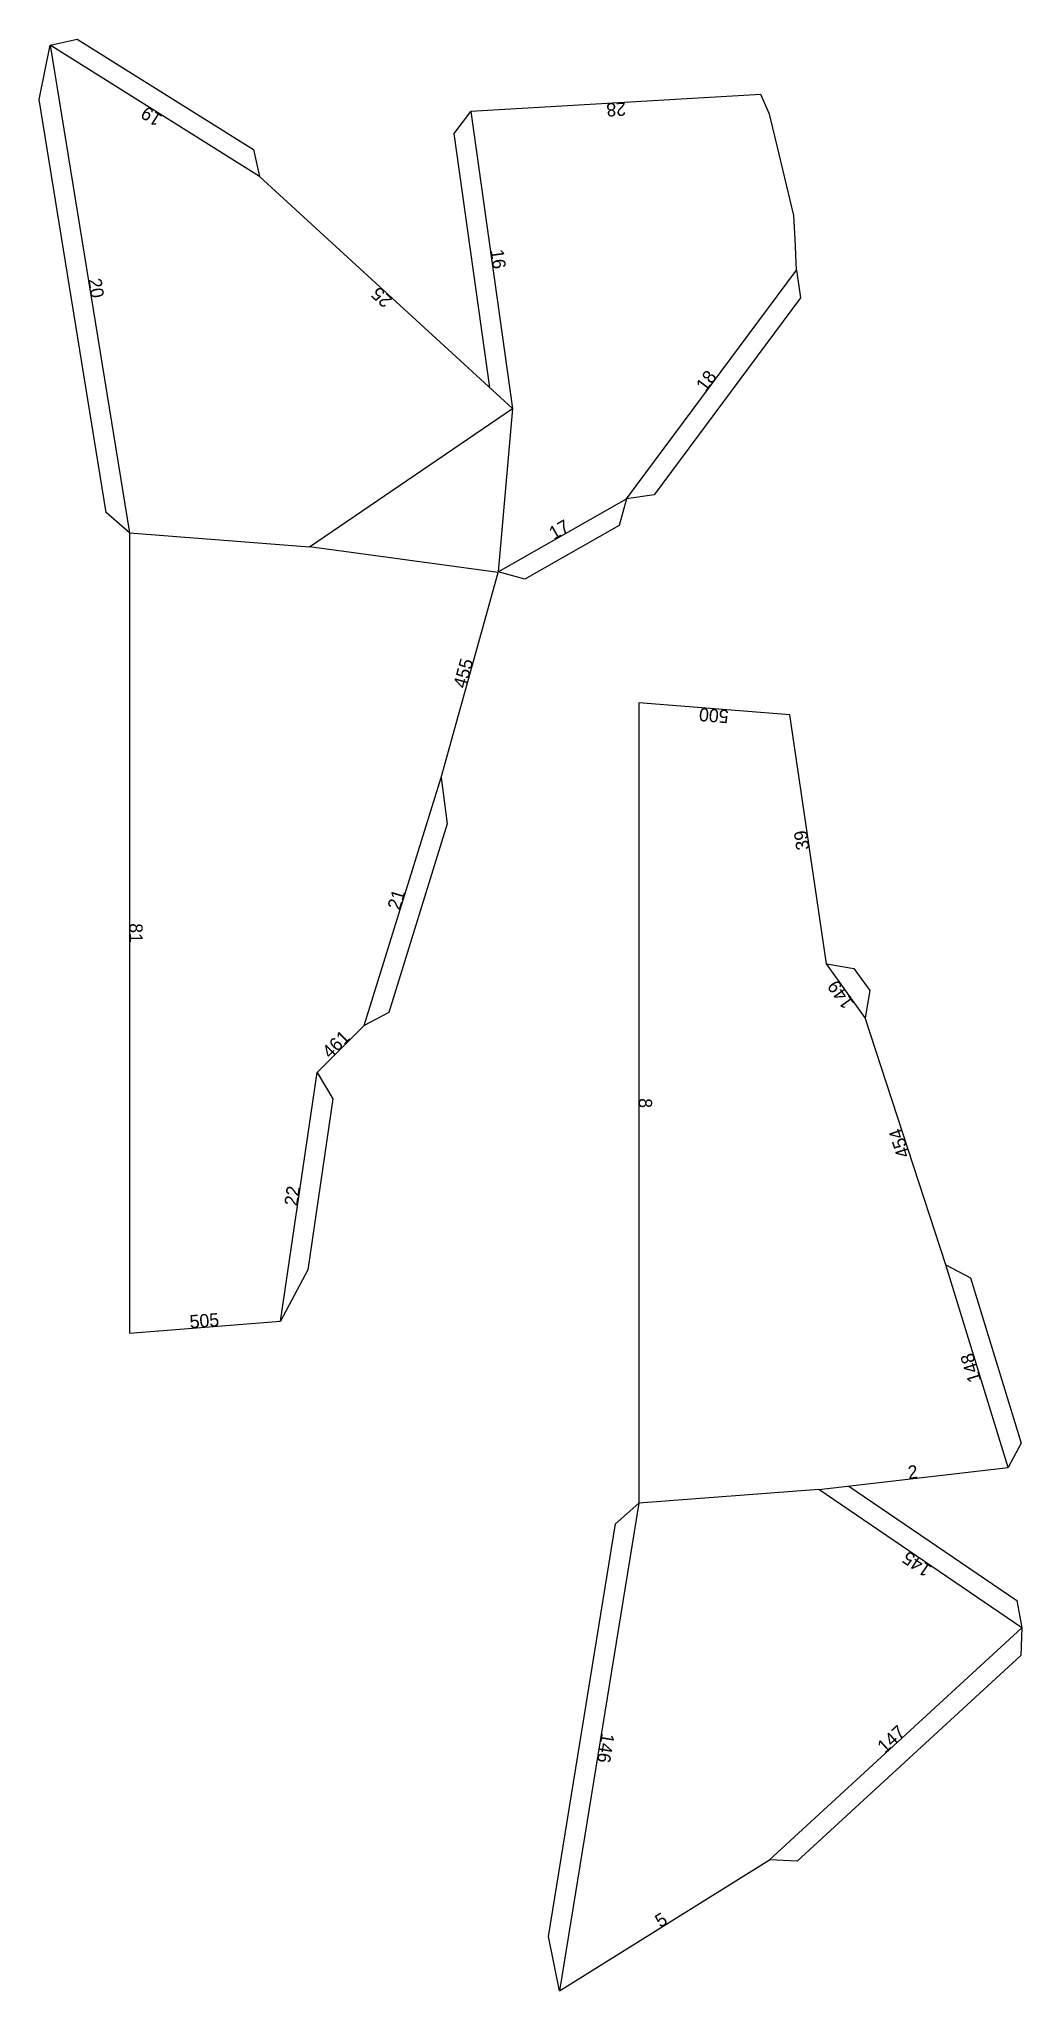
# Model space of a CAD drawing. Extents: x 926 to 1176, y 66 to 562.
import ezdxf
from ezdxf.enums import TextEntityAlignment as Align

# ---------------------------------------------------------------- set-up
doc = ezdxf.new("R2010")
doc.units = 0

msp = doc.modelspace()

# ---------------------------------------------------------------- linework, layer by layer
at = {"layer": 'CutLine', "color": 8, "linetype": 'CONTINUOUS'}
for p, q in [((929.082941, 560.757861), (935.974703, 562.340145)), ((935.974703, 562.340145), (980.820258, 534.241826)), ((926.265993, 546.931357), (929.082941, 560.757861)), ((943.35338, 441.869054), (926.265993, 546.931357)), ((1109.921822, 548.262202), (1036.190236, 543.917779)), ((1112.186455, 543.251554), (1109.921822, 548.262202)), ((1031.931067, 538.273359), (1036.190236, 543.917779)), ((1113.699152, 536.969803), (1112.186455, 543.251554)), ((1040.97077, 473.645682), (1031.931067, 538.273359)), ((1118.395928, 517.465547), (1113.699152, 536.969803)), ((980.820258, 534.241826), (982.402543, 527.350065)), ((1046.762246, 468.335165), (982.402543, 527.350065)), ((1118.668648, 511.443906), (1118.395928, 517.465547)), ((1119.029355, 503.478779), (1118.668648, 511.443906)), ((1119.029355, 503.478779), (1120.058484, 496.483002)), ((1120.058484, 496.483002), (1082.784537, 446.351015)), ((1075.788761, 445.321886), (1073.90783, 438.505575)), ((1082.784537, 446.351015), (1075.788761, 445.321886)), ((949.267895, 436.650079), (943.35338, 441.869054)), ((1073.90783, 438.505575), (1049.939728, 424.904516)), ((949.267895, 436.650079), (949.267895, 232.988035)), ((1028.580895, 374.426619), (1043.098492, 426.602725)), ((1049.939728, 424.904516), (1043.123417, 426.785447)), ((1117.337393, 390.320887), (1078.928144, 393.37478)), ((1078.928144, 393.37478), (1078.928144, 189.712736)), ((1126.675857, 326.987001), (1117.337393, 390.320887)), ((1028.580895, 374.426619), (1030.166464, 362.661645)), ((1030.166464, 362.661645), (1015.255083, 314.591009)), ((1126.675857, 326.987001), (1133.651329, 325.82821)), ((1133.651329, 325.82821), (1137.670425, 320.207757)), ((1137.670425, 320.207757), (1136.511634, 313.232285)), ((1015.255083, 314.591009), (1008.99821, 311.296842)), ((1157.06934, 250.413251), (1136.511634, 313.232285)), ((997.008137, 299.373216), (1008.99821, 311.296842)), ((997.008137, 299.373216), (1001.075112, 292.673684)), ((1001.075112, 292.673684), (994.655494, 249.098511)), ((994.655494, 249.098511), (987.677442, 236.038185)), ((1157.06934, 250.413251), (1163.314609, 247.097138)), ((1163.314609, 247.097138), (1176.195709, 205.050525)), ((949.267895, 232.988035), (987.677442, 236.038185)), ((1176.195709, 205.050525), (1172.879596, 198.805255)), ((1124.749352, 193.208666), (1172.879596, 198.805255)), ((1132.336995, 194.090957), (1175.10226, 164.969397)), ((1073.014405, 184.492882), (1078.928144, 189.712736)), ((1055.942642, 79.428039), (1073.014405, 184.492882)), ((1175.10226, 164.969397), (1176.42077, 158.022345)), ((1176.42077, 158.022345), (1176.122847, 150.957556)), ((1176.122847, 150.957556), (1119.193734, 98.635581)), ((1058.761647, 65.601954), (1112.128945, 98.933504)), ((1119.193734, 98.635581), (1112.128945, 98.933504)), ((1058.761647, 65.601954), (1055.942642, 79.428039))]:
    msp.add_line(p, q, dxfattribs=at)
at = {"layer": 'MountainLine', "color": 5, "linetype": 'CONTINUOUS'}
for p, q in [((1075.788761, 445.321886), (1119.029355, 503.478779)), ((1043.123417, 426.785447), (1075.788761, 445.321886)), ((949.267895, 436.650079), (995.088913, 433.151656)), ((1043.098492, 426.602725), (995.088913, 433.151656)), ((1136.511634, 313.232285), (1126.675857, 326.987001)), ((987.677442, 236.038185), (997.008137, 299.373216)), ((1124.749352, 193.208666), (1078.928144, 189.712736)), ((1112.128945, 98.933504), (1176.42077, 158.022345))]:
    msp.add_line(p, q, dxfattribs=at)
at = {"layer": 'ValleyLine', "color": 1, "linetype": 'CONTINUOUS'}
for p, q in [((982.402543, 527.350065), (929.082941, 560.757861)), ((929.082941, 560.757861), (949.267895, 436.650079)), ((1036.190236, 543.917779), (1046.762246, 468.335165)), ((995.088913, 433.151656), (1046.762246, 468.335165)), ((1046.762246, 468.335165), (1043.123417, 426.785447)), ((1008.99821, 311.296842), (1028.580895, 374.426619)), ((1172.879596, 198.805255), (1157.06934, 250.413251)), ((1078.928144, 189.712736), (1058.761647, 65.601954)), ((1176.42077, 158.022345), (1124.749352, 193.208666))]:
    msp.add_line(p, q, dxfattribs=at)

# ---------------------------------------------------------------- texts
at = {"layer": 'Edge ID'}
for s, rotation, p in [('19', 147.93049, (955.742742, 544.053963)), ('28', 183.372091, (1073.056029, 546.08999)), ('16', -82.037495, (1041.476241, 506.126472)), ('20', -80.76227, (939.175418, 498.70397)), ('25', 137.480602, (1014.582394, 497.842615)), ('18', 53.368598, (1097.409058, 474.400333)), ('17', 29.573393, (1059.456089, 436.053667)), ('455', 74.451186, (1035.839693, 400.514672)), ('500', 175.454014, (1098.132768, 391.847834)), ('39', 98.387719, (1122.006625, 358.653944)), ('21', 72.766252, (1018.789552, 342.861731)), ('81', -90, (949.267895, 334.819057)), ('149', 125.567952, (1131.593746, 320.109643)), ('461', 44.840799, (1003.003173, 305.335029)), ('8', -90, (1078.928144, 291.543758)), ('454', 108.12083, (1146.790487, 281.822768)), ('22', 81.619309, (992.342789, 267.7057)), ('505', 4.540401, (968.472668, 234.51311)), ('148', 107.032594, (1164.974468, 224.609253)), ('2', 6.632573, (1148.814474, 196.00696)), ('145', 145.746587, (1150.585061, 175.615505)), ('146', 260.770791, (1068.844895, 127.657345)), ('147', 42.585258, (1144.274858, 128.477924)), ('5', 31.987614, (1085.445296, 82.267729))]:
    msp.add_text(s, height=3.36, rotation=rotation, dxfattribs=at).set_placement(p, align=Align.CENTER)

doc.saveas('drawing.dxf')
